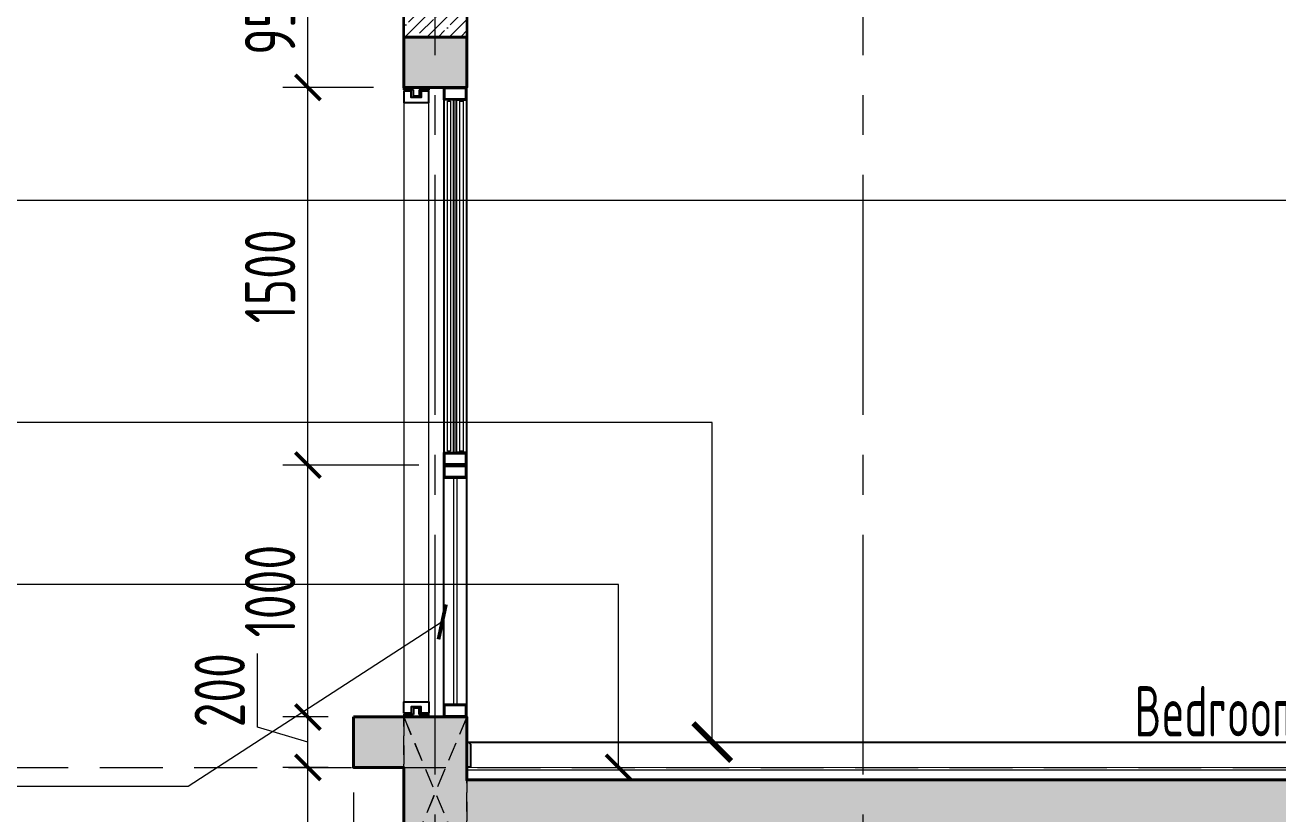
# Model space of a CAD drawing. Header units: millimetres. Extents: x -6181 to 191287, y -8583 to 23546.
# Drawn here: x 152389 to 157365, y 3865 to 6997 of the extents above; entities that cross this region are included whole.
import ezdxf

# ---------------------------------------------------------------- set-up
doc = ezdxf.new("R2010")
doc.units = ezdxf.units.MM
doc.header["$MEASUREMENT"] = 0
for name, pattern in [('1735-DT-5BR-SEC_CC$0$DASHED', [0.75, 0.5, -0.25]), ('1735-DT-5BR-SEC_CC$0$HIDDEN', [0.375, 0.25, -0.125]), ('CENTER2', [28.575, 19.05, -3.175, 3.175, -3.175])]:
    doc.linetypes.add(name, pattern=pattern)
for name, color, linetype, lineweight in [('03--GRID', 252, 'CENTER2', 5), ('05--LEADER', 11, 'Continuous', 20), ('05--TEXT-2', 2, 'Continuous', 25), ('07--DIM-2', 2, 'Continuous', 25), ('1735-DT-5BR-SEC_CC$0$E--CONCRETE-4', 4, 'Continuous', 40), ('1735-DT-5BR-SEC_CC$0$E--CONCRETE-Beams', 1, '1735-DT-5BR-SEC_CC$0$HIDDEN', 0), ('1735-DT-5BR-SEC_CC$0$E--CONCRETE-SHADE', 253, 'Continuous', 25), ('1735-DT-5BR-SEC_CC$0$F--BLOCKWALL-3', 3, 'Continuous', 35), ('1735-DT-5BR-SEC_CC$0$F--BLOCKWALL-HATCH--INSULATED', 251, 'Continuous', 13), ('1735-DT-5BR-SEC_CC$0$G--STELWRK-0', 8, 'Continuous', 13), ('1735-DT-5BR-SEC_CC$0$G--STELWRK-2', 2, 'Continuous', 25), ('1735-DT-5BR-SEC_CC$0$L--WINDOW-0', 8, 'Continuous', 13), ('1735-DT-5BR-SEC_CC$0$L--WINDOW-2', 2, 'Continuous', 25), ('1735-DT-5BR-SEC_CC$0$M--PLASTER-0', 8, 'Continuous', 13), ('1735-DT-5BR-SEC_CC$0$M--PLASTER-1', 9, 'Continuous', 18), ('1735-DT-5BR-SEC_CC$0$M--TILING-1', 2, 'Continuous', 15), ('1735-DT-5BR-SEC_CC$0$W--ELV-1', 250, '1735-DT-5BR-SEC_CC$0$DASHED', 9)]:
    doc.layers.add(name, color=color, linetype=linetype, lineweight=lineweight)
doc.layers.add('1735-DT-5BR-SEC_CC$0$0-Skirting', color=8, linetype='Continuous')
doc.styles.add('ISO', font='isocp2.shx', dxfattribs={"width": 0.8})
doc.dimstyles.new('1-100_AR', dxfattribs={"dimtxt": 200, "dimasz": 100, "dimexe": 100, "dimexo": 100, "dimgap": 0, "dimtad": 0, "dimdec": 0, "dimzin": 12, "dimdsep": 46, "dimtxsty": 'ISO', "dimblk": 'ARCHTICK', "dimcen": 100, "dimdle": 100, "dimclrd": 8, "dimclre": 9, "dimclrt": 2, "dimadec": 0, "dimazin": 0, "dimtfac": 1, "dimtdec": 0, "dimtmove": 0, "dimatfit": 2, "dimldrblk": 'ARCHTICK', "dimfxl": 1, "dimtvp": 0.75, "dimtolj": 1, "dimtzin": 12, "dimlwd": 9, "dimlwe": 9, "dimarcsym": 0})

# ---------------------------------------------------------------- blocks, each defined once
blk = doc.blocks.new('*U345')
at = {"layer": '1735-DT-5BR-SEC_CC$0$L--WINDOW-0'}
for points in [[(-85, 1495), (-5, 1495), (-5, 1455), (-85, 1455)], [(-76, 1445), (-64, 1445), (-64, 55), (-76, 55)], [(-26, 1445), (-14, 1445), (-14, 55), (-26, 55)], [(-85, 45), (-5, 45), (-5, 5), (-85, 5)]]:
    blk.add_lwpolyline(points, close=True, dxfattribs=at)
at = {"layer": '1735-DT-5BR-SEC_CC$0$L--WINDOW-2'}
for points in [[(-90, 1500), (0, 1500), (0, 1450), (-90, 1450)], [(-50, 1450), (-90, 1450), (-90, 50), (-50, 50)], [(-40, 1450), (0, 1450), (0, 50), (-40, 50)], [(-90, 50), (0, 50), (0, 0), (-90, 0)]]:
    blk.add_lwpolyline(points, close=True, dxfattribs=at)
blk = doc.blocks.new('*U346')
at = {"layer": '1735-DT-5BR-SEC_CC$0$L--WINDOW-0'}
for points in [[(-85, 995), (-5, 995), (-5, 955), (-85, 955)], [(-51, 950), (-39, 950), (-39, 50), (-51, 50)], [(-85, 45), (-5, 45), (-5, 5), (-85, 5)]]:
    blk.add_lwpolyline(points, close=True, dxfattribs=at)
at = {"layer": '1735-DT-5BR-SEC_CC$0$L--WINDOW-2'}
for points in [[(-90, 1000), (0, 1000), (0, 950), (-90, 950)], [(-90, 950), (0, 950), (0, 50), (-90, 50)], [(-90, 50), (0, 50), (0, 0), (-90, 0)]]:
    blk.add_lwpolyline(points, close=True, dxfattribs=at)
blk = doc.blocks.new('*U374')
at = {"layer": '1735-DT-5BR-SEC_CC$0$G--STELWRK-0'}
for p, q in [((0, 2440.1), (0, 59.8)), ((100, 59.8), (100, 2440.1))]:
    blk.add_line(p, q, dxfattribs=at)
at = {"layer": '1735-DT-5BR-SEC_CC$0$G--STELWRK-2'}
for points in [[(38.4, 2490.1), (0, 2490.1), (0, 2499.9), (100, 2499.9), (100, 2490.1), (61.1, 2490.1)], [(61.1, 2490.1), (61.1, 2465.1), (38.4, 2465.1), (38.4, 2490.1)], [(38.4, 9.8), (0, 9.8), (0, 0), (100, 0), (100, 9.8), (61.1, 9.8)], [(61.1, 9.8), (61.1, 34.8), (38.4, 34.8), (38.4, 9.8)]]:
    blk.add_lwpolyline(points, dxfattribs=at)
for points in [[(0, 2485.1), (0, 2440.1), (100, 2440.1), (100, 2485.1), (69.8, 2485.1), (69.8, 2460.1), (29.6, 2460.1), (29.6, 2485.1)], [(0, 14.8), (0, 59.8), (100, 59.8), (100, 14.8), (69.8, 14.8), (69.8, 39.8), (29.6, 39.8), (29.6, 14.8)]]:
    blk.add_lwpolyline(points, close=True, dxfattribs=at)
blk = doc.blocks.new('*U380')
at = {"ltscale": 300}
for p, q in [((0, 0), (249.7, -599.9)), ((249.7, 0), (0, -599.9))]:
    blk.add_line(p, q, dxfattribs=at)
blk.add_lwpolyline([(0, -599.9), (0, 0), (249.7, 0), (249.7, -599.9)], close=True, dxfattribs=at)
blk = doc.blocks.new('*U382')
at = {"ltscale": 300}
for p, q in [((0, 0), (250, -600)), ((250, 0), (0, -600))]:
    blk.add_line(p, q, dxfattribs=at)
blk.add_lwpolyline([(0, -600), (0, 0), (250, 0), (250, -600)], close=True, dxfattribs=at)
blk = doc.blocks.new('1735-DT-5BR-SEC_CC')
at = {"layer": '1735-DT-5BR-SEC_CC$0$E--CONCRETE-SHADE'}
h = blk.add_hatch(color=256, dxfattribs=at)
h.dxf.hatch_style = 1
h.paths.add_polyline_path([(154142.8, 6950), (153892.8, 6950), (153892.8, 6750), (154142.8, 6750)])
h = blk.add_hatch(color=256, dxfattribs=at)
h.dxf.hatch_style = 1
h.paths.add_polyline_path([(153692.8, 4250), (154142.8, 4250), (154142.8, 4000), (170143.1, 4000), (170143.3, 4250), (170593.1, 4250), (170593.1, 4050), (170393.1, 4050), (170392.9, 3650), (170142.9, 3650), (170143.1, 3780), (154142.8, 3780), (154142.8, 3650), (153892.8, 3650), (153892.8, 4050), (153692.8, 4050)])
at = {"layer": '1735-DT-5BR-SEC_CC$0$F--BLOCKWALL-HATCH--INSULATED'}
h = blk.add_hatch(dxfattribs=at)
h.set_pattern_fill('ANSI35', color=256, scale=250, style=0)
h.set_pattern_definition([(45, (136852.714, 2368.76), (-44.19417, 44.19417), []), (45, (136896.91, 2368.76), (-44.19417, 44.19417), [78.125, -15.625, 0, -15.625])])
h.paths.add_polyline_path([(154143, 6950), (153893, 6950), (153892.8, 7380), (154142.8, 7380)])
at = {"layer": '1735-DT-5BR-SEC_CC$0$0-Skirting'}
blk.add_line((154143.1, 4150), (158527.8, 4150, 0), dxfattribs=at)
at = {"layer": '1735-DT-5BR-SEC_CC$0$0-Skirting', "elevation": 0}
blk.add_lwpolyline([(154157.8, 4050.1), (154142.8, 4050.1), (154142.8, 4150.1), (154142.8, 4150.1), (154150.3, 4150.1), (154157.8, 4142.6)], close=True, dxfattribs=at)
at = {"layer": '1735-DT-5BR-SEC_CC$0$E--CONCRETE-4', "elevation": 0}
blk.add_lwpolyline([(154142.8, 6950), (153892.8, 6950), (153892.8, 6750), (154142.8, 6750)], close=True, dxfattribs=at)
at = {"layer": '1735-DT-5BR-SEC_CC$0$E--CONCRETE-4'}
blk.add_lwpolyline([(153692.8, 4250), (154142.8, 4250), (154142.8, 4000), (170143.1, 4000), (170143.3, 4250), (170593.1, 4250), (170593.1, 4050), (170393.1, 4050), (170392.9, 3650), (170142.9, 3650), (170143.1, 3780), (154142.8, 3780), (154142.8, 3650), (153892.8, 3650), (153892.8, 4050), (153692.8, 4050)], close=True, dxfattribs=at)
at = {"layer": '1735-DT-5BR-SEC_CC$0$F--BLOCKWALL-3'}
blk.add_lwpolyline([(154143, 6950), (153893, 6950), (153892.8, 7380), (154142.8, 7380)], close=True, dxfattribs=at)
at = {"layer": '1735-DT-5BR-SEC_CC$0$M--PLASTER-0', "elevation": 0}
blk.add_lwpolyline([(154142.6, 6750), (154142.6, 6750)], dxfattribs=at)
at = {"layer": '1735-DT-5BR-SEC_CC$0$M--PLASTER-1'}
blk.add_line((154142.5, 6730, 0), (154142.8, 4250), dxfattribs=at)
at = {"layer": '1735-DT-5BR-SEC_CC$0$M--PLASTER-1', "elevation": 0}
blk.add_lwpolyline([(153892.8, 4050), (153812.8, 4050), (153812.8, 4050), (153692.8, 4050), (153692.8, 4250)], dxfattribs=at)
at = {"layer": '1735-DT-5BR-SEC_CC$0$M--TILING-1', "elevation": 0}
for points in [[(154142.8, 4050.1), (159142.8, 4050)], [(154142.8, 4040.1), (159142.8, 4039.8)]]:
    blk.add_lwpolyline(points, dxfattribs=at)
at = {"layer": '1735-DT-5BR-SEC_CC$0$W--ELV-1', "ltscale": 500}
blk.add_lwpolyline([(145935.6, 4050), (183021.7, 4050)], dxfattribs=at)
at = {"layer": '1735-DT-5BR-SEC_CC$0$E--CONCRETE-Beams'}
blk.add_blockref('*U382', (153892.8, 4250), dxfattribs=at)
at = {"layer": '1735-DT-5BR-SEC_CC$0$E--CONCRETE-Beams', "xscale": -1}
blk.add_blockref('*U380', (154142.8, 4249.9), dxfattribs=at)
at = {"layer": '1735-DT-5BR-SEC_CC$0$L--WINDOW-2'}
for name, p in [('*U374', (153892.8, 4250, 0)), ('*U345', (154142.3, 5250, 0)), ('*U346', (154142.3, 4250, 0))]:
    blk.add_blockref(name, p, dxfattribs=at)
blk = doc.blocks.new('_ArchTick')
at = {"color": 0, "const_width": 0.15}
blk.add_lwpolyline([(-0.5, -0.5), (0.5, 0.5)], dxfattribs=at)
blk = doc.blocks.new('*D90')
at = {"layer": '07--DIM-2', "color": 8, "lineweight": 9, "transparency": 16777216}
blk.add_line((153512.1, 2300), (153512.1, 4150), dxfattribs=at)
at = {"layer": '07--DIM-2', "color": 9, "lineweight": 9, "transparency": 16777216}
for p, q in [((153592.8, 4050), (153412.1, 4050)), ((153772.8, 2400), (153412.1, 2400))]:
    blk.add_line(p, q, dxfattribs=at)
at = {"layer": 'Defpoints', "color": 0, "transparency": 16777216}
for p in [(153512.1, 4050), (153692.8, 4050, 0), (153872.8, 2400, 0)]:
    blk.add_point(p, dxfattribs=at)
at = {"layer": '07--DIM-2', "color": 8, "lineweight": 9, "transparency": 16777216, "xscale": 100, "yscale": 100, "zscale": 100}
for p, rotation in [((153512.1, 4050), 90), ((153512.1, 2400), 270)]:
    blk.add_blockref('_ArchTick', p, dxfattribs=dict(at, rotation=rotation))
at = {"layer": '07--DIM-2', "color": 2, "transparency": 16777216, "insert": (153362.1, 3225), "char_height": 200, "attachment_point": 5, "rotation": 90, "style": 'ISO'}
blk.add_mtext('\\A1;1650', dxfattribs=at)
blk = doc.blocks.new('*D91')
at = {"layer": '07--DIM-2', "color": 8, "lineweight": 9, "transparency": 16777216}
for p, q in [((153312.1, 4210), (153312.1, 4502.2)), ((153512.1, 3950), (153512.1, 4350)), ((153512.1, 4150), (153312.1, 4210))]:
    blk.add_line(p, q, dxfattribs=at)
at = {"layer": '07--DIM-2', "color": 9, "lineweight": 9, "transparency": 16777216}
for p, q in [((153592.8, 4250), (153412.1, 4250)), ((153592.8, 4050), (153412.1, 4050))]:
    blk.add_line(p, q, dxfattribs=at)
at = {"layer": 'Defpoints', "color": 0, "transparency": 16777216}
for p in [(153512.1, 4250), (153692.8, 4250), (153692.8, 4050, 0)]:
    blk.add_point(p, dxfattribs=at)
at = {"layer": '07--DIM-2', "color": 8, "lineweight": 9, "transparency": 16777216, "xscale": 100, "yscale": 100, "zscale": 100}
for p, rotation in [((153512.1, 4250), 90), ((153512.1, 4050), 270)]:
    blk.add_blockref('_ArchTick', p, dxfattribs=dict(at, rotation=rotation))
at = {"layer": '07--DIM-2', "color": 2, "transparency": 16777216, "insert": (153162, 4356.1), "char_height": 200, "attachment_point": 5, "rotation": 90, "style": 'ISO'}
blk.add_mtext('\\A1;200', dxfattribs=at)
blk = doc.blocks.new('*D92')
at = {"layer": '07--DIM-2', "color": 8, "lineweight": 9, "transparency": 16777216}
blk.add_line((153512.1, 4150), (153512.1, 5350), dxfattribs=at)
at = {"layer": '07--DIM-2', "color": 9, "lineweight": 9, "transparency": 16777216}
for p, q in [((153952.3, 5250), (153412.1, 5250)), ((153592.8, 4250), (153412.1, 4250))]:
    blk.add_line(p, q, dxfattribs=at)
at = {"layer": 'Defpoints', "color": 0, "transparency": 16777216}
for p in [(153512.1, 5250), (154052.3, 5250), (153692.8, 4250)]:
    blk.add_point(p, dxfattribs=at)
at = {"layer": '07--DIM-2', "color": 8, "lineweight": 9, "transparency": 16777216, "xscale": 100, "yscale": 100, "zscale": 100}
for p, rotation in [((153512.1, 5250), 90), ((153512.1, 4250), 270)]:
    blk.add_blockref('_ArchTick', p, dxfattribs=dict(at, rotation=rotation))
at = {"layer": '07--DIM-2', "color": 2, "transparency": 16777216, "insert": (153362.1, 4750), "char_height": 200, "attachment_point": 5, "rotation": 90, "style": 'ISO'}
blk.add_mtext('\\A1;1000', dxfattribs=at)
blk = doc.blocks.new('*D93')
at = {"layer": '07--DIM-2', "color": 8, "lineweight": 9, "transparency": 16777216}
blk.add_line((153512.1, 5150), (153512.1, 6850), dxfattribs=at)
at = {"layer": '07--DIM-2', "color": 9, "lineweight": 9, "transparency": 16777216}
for p, q in [((153772.8, 6750), (153412.1, 6750)), ((153952.3, 5250), (153412.1, 5250))]:
    blk.add_line(p, q, dxfattribs=at)
at = {"layer": 'Defpoints', "color": 0, "transparency": 16777216}
for p in [(153512.1, 6750), (153872.8, 6750), (154052.3, 5250)]:
    blk.add_point(p, dxfattribs=at)
at = {"layer": '07--DIM-2', "color": 8, "lineweight": 9, "transparency": 16777216, "xscale": 100, "yscale": 100, "zscale": 100}
for p, rotation in [((153512.1, 6750), 90), ((153512.1, 5250), 270)]:
    blk.add_blockref('_ArchTick', p, dxfattribs=dict(at, rotation=rotation))
at = {"layer": '07--DIM-2', "color": 2, "transparency": 16777216, "insert": (153362.1, 6000), "char_height": 200, "attachment_point": 5, "rotation": 90, "style": 'ISO'}
blk.add_mtext('\\A1;1500', dxfattribs=at)
blk = doc.blocks.new('*D94')
at = {"layer": '07--DIM-2', "color": 8, "lineweight": 9, "transparency": 16777216}
blk.add_line((153512.1, 6650), (153512.1, 7800), dxfattribs=at)
at = {"layer": '07--DIM-2', "color": 9, "lineweight": 9, "transparency": 16777216}
for p, q in [((153792.8, 7700), (153412.1, 7700)), ((153772.8, 6750), (153412.1, 6750))]:
    blk.add_line(p, q, dxfattribs=at)
at = {"layer": 'Defpoints', "color": 0, "transparency": 16777216}
for p in [(153512.1, 7700), (153892.8, 7700), (153872.8, 6750)]:
    blk.add_point(p, dxfattribs=at)
at = {"layer": '07--DIM-2', "color": 8, "lineweight": 9, "transparency": 16777216, "xscale": 100, "yscale": 100, "zscale": 100}
for p, rotation in [((153512.1, 7700), 90), ((153512.1, 6750), 270)]:
    blk.add_blockref('_ArchTick', p, dxfattribs=dict(at, rotation=rotation))
at = {"layer": '07--DIM-2', "color": 2, "transparency": 16777216, "insert": (153362.1, 7033.6), "char_height": 200, "attachment_point": 5, "rotation": 90, "style": 'ISO'}
blk.add_mtext('\\A1;950', dxfattribs=at)
blk = doc.blocks.new('*D113')
at = {"layer": '07--DIM-2', "color": 9, "lineweight": 9, "transparency": 16777216}
for p, q in [((153692.8, 3950), (153692.8, 3483.1)), ((153892.8, 3950), (153892.8, 3483.1))]:
    blk.add_line(p, q, dxfattribs=at)
at = {"layer": '07--DIM-2', "color": 8, "lineweight": 9, "transparency": 16777216}
for p, q in [((153692.8, 3583.1), (153168.8, 3583.1)), ((153892.8, 3583.1), (153592.8, 3583.1))]:
    blk.add_line(p, q, dxfattribs=at)
at = {"layer": 'Defpoints', "color": 0, "transparency": 16777216}
for p in [(153692.8, 4050), (153892.8, 4050, 0), (153892.8, 3583.1)]:
    blk.add_point(p, dxfattribs=at)
at = {"layer": '07--DIM-2', "color": 8, "lineweight": 9, "transparency": 16777216, "xscale": 100, "yscale": 100, "zscale": 100, "rotation": 180}
blk.add_blockref('_ArchTick', (153692.8, 3583.1), dxfattribs=at)
at = {"layer": '07--DIM-2', "color": 8, "lineweight": 9, "transparency": 16777216, "xscale": 100, "yscale": 100, "zscale": 100}
blk.add_blockref('_ArchTick', (153892.8, 3583.1), dxfattribs=at)
at = {"layer": '07--DIM-2', "color": 2, "transparency": 16777216, "insert": (153314.9, 3733.1), "char_height": 200, "attachment_point": 5, "style": 'ISO'}
blk.add_mtext('\\A1;200', dxfattribs=at)

msp = doc.modelspace()

# ---------------------------------------------------------------- block references
msp.add_blockref('1735-DT-5BR-SEC_CC', (0, 0))

# ---------------------------------------------------------------- next in the draw order: linework, layer by layer
at = {"layer": '03--GRID', "ltscale": 50}
for p, q in [((154017.8, -1694, 0), (154017.8, 10871.4, 0)), ((155717.8, -1694, 0), (155717.8, 10871.4, 0))]:
    msp.add_line(p, q, dxfattribs=at)

# ---------------------------------------------------------------- next in the draw order: texts
at = {"layer": '05--TEXT-2', "insert": (157213.9, 4272.5, 0), "char_height": 200, "width": 2246.135, "attachment_point": 5, "style": 'ISO'}
msp.add_mtext('{\\W0.7;Bedroom-2}', dxfattribs=at)

# ---------------------------------------------------------------- next in the draw order: dimensions: what is measured, and where the dimension line sits
at = {"layer": '07--DIM-2'}
dim = msp.add_linear_dim(base=(153512.1, 7700), p1=(153872.8, 6750), p2=(153892.8, 7700), angle=90, dimstyle='1-100_AR', override={"dimtmove": 1}, dxfattribs=at)
dim.commit()
dim.dimension.update_dxf_attribs({"geometry": '*D94', "text_midpoint": (153512.1, 7033.6), "dimtype": 160})
for base, p1, p2, picture, middle in [((153512.1, 6750), (154052.3, 5250), (153872.8, 6750), '*D93', (153362.1, 6000)), ((153512.1, 5250), (153692.8, 4250), (154052.3, 5250), '*D92', (153362.1, 4750)), ((153512.1, 4250), (153692.8, 4050, 0), (153692.8, 4250), '*D91', (153162, 4210)), ((153512.1, 4050), (153872.8, 2400, 0), (153692.8, 4050, 0), '*D90', (153362.1, 3225))]:
    dim = msp.add_linear_dim(base=base, p1=p1, p2=p2, angle=90, dimstyle='1-100_AR', override={"dimtmove": 1}, dxfattribs=at)
    dim.commit()
    dim.dimension.update_dxf_attribs({"geometry": picture, "text_midpoint": middle})
dim = msp.add_linear_dim(base=(153892.8, 3583.1), p1=(153692.8, 4050), p2=(153892.8, 4050, 0), dimstyle='1-100_AR', dxfattribs=at)
dim.commit()
dim.dimension.update_dxf_attribs({"geometry": '*D113', "text_midpoint": (153314.9, 3583.1), "dimtype": 160})

# ---------------------------------------------------------------- next in the draw order: leaders
at = {"layer": '05--LEADER'}
for points in [[(159796.9, 6561.8), (159796.9, 6301.1), (151264.3, 6301.1)], [(154745.9, 4050), (154745.9, 4775.6), (151265.8, 4775.6)], [(154045.7, 4627.5), (153037, 3974.5), (151276.1, 3974.5)]]:
    msp.add_leader(points, dimstyle='1-100_AR', dxfattribs=at)
msp.add_leader([(155117.9, 4150), (155117.9, 5419.6), (151265.8, 5419.6)], dimstyle='1-100_AR', override={"dimasz": 150}, dxfattribs=at)

doc.saveas('drawing.dxf')
